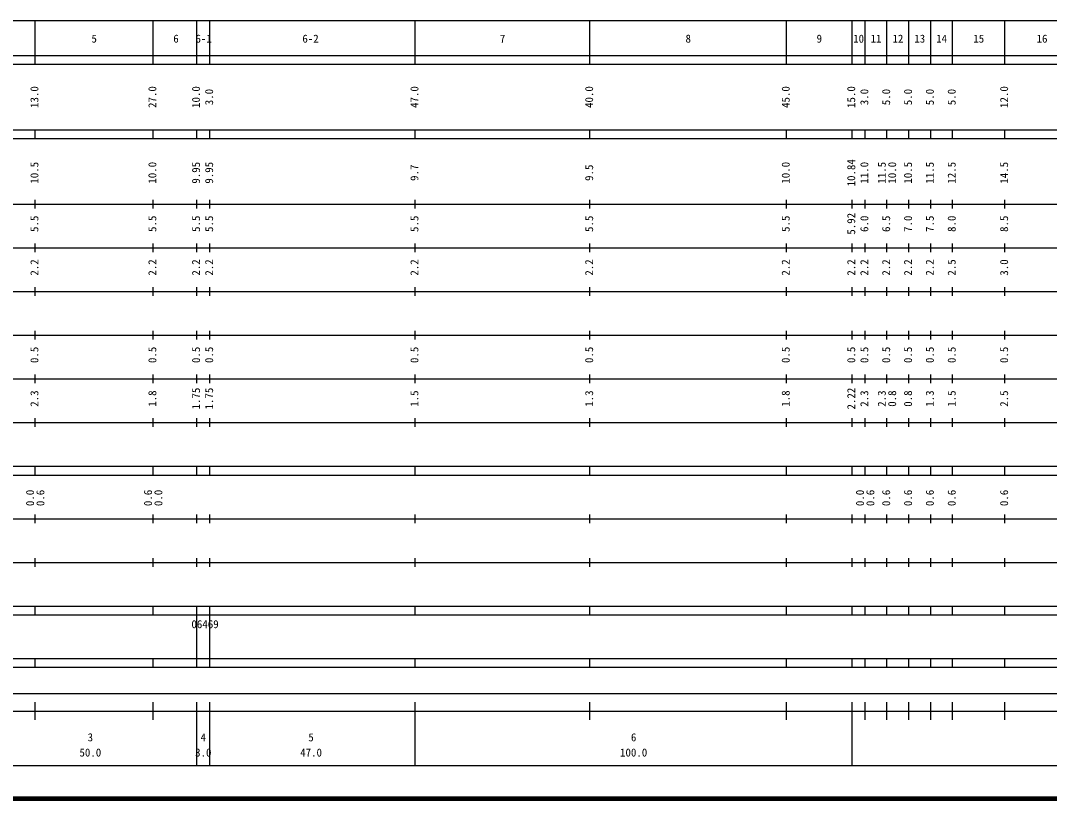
# Model space of a CAD drawing. Units: millimetres on the paper, enlarged 1000 times. Extents: x 40000 to 680000, y 20000 to 380000.
# Drawn here: x 277646 to 513186, y 20000 to 198000 of the extents above; entities that cross this region are included whole.
import ezdxf
from ezdxf.enums import TextEntityAlignment as Align

# ---------------------------------------------------------------- set-up
doc = ezdxf.new("R2010")
doc.units = ezdxf.units.MM
doc.header["$LTSCALE"] = 1000
doc.layers.add('M-TTL', color=2, linetype='Continuous', lineweight=140)
doc.layers.add('M-TTL-BAND', color=7, linetype='Continuous', lineweight=25)
doc.styles.add('ＭＳ ゴシック', font='')
doc.styles.get('ＭＳ ゴシック').set_extended_font_data('MS Gothic')

msp = doc.modelspace()

# ---------------------------------------------------------------- linework, layer by layer
at = {"layer": 'M-TTL'}
msp.add_line((40000, 20000), (680000, 20000), dxfattribs=at)
at = {"layer": 'M-TTL-BAND'}
for p, q in [((68000, 198000), (579000, 198000)), ((281000, 188000), (281000, 198000)), ((308000, 188000), (308000, 198000)), ((318000, 188000), (318000, 198000)), ((321000, 188000), (321000, 198000)), ((368000, 188000), (368000, 198000)), ((408000, 188000), (408000, 198000)), ((453000, 188000), (453000, 198000)), ((468000, 188000), (468000, 198000)), ((471000, 188000), (471000, 198000)), ((476000, 188000), (476000, 198000)), ((481000, 188000), (481000, 198000)), ((486000, 188000), (486000, 198000)), ((491000, 188000), (491000, 198000)), ((503000, 188000), (503000, 198000)), ((40000, 190000), (579000, 190000)), ((40000, 188000), (579000, 188000)), ((40000, 173000), (579000, 173000)), ((281000, 171000), (281000, 173000)), ((308000, 171000), (308000, 173000)), ((318000, 171000), (318000, 173000)), ((321000, 171000), (321000, 173000)), ((368000, 171000), (368000, 173000)), ((408000, 171000), (408000, 173000)), ((453000, 171000), (453000, 173000)), ((468000, 171000), (468000, 173000)), ((471000, 171000), (471000, 173000)), ((476000, 171000), (476000, 173000)), ((481000, 171000), (481000, 173000)), ((486000, 171000), (486000, 173000)), ((491000, 171000), (491000, 173000)), ((503000, 171000), (503000, 173000)), ((40000, 171000), (579000, 171000)), ((40000, 156000), (579000, 156000)), ((281000, 155000), (281000, 157000)), ((308000, 155000), (308000, 157000)), ((318000, 155000), (318000, 157000)), ((321000, 155000), (321000, 157000)), ((368000, 155000), (368000, 157000)), ((408000, 155000), (408000, 157000)), ((453000, 155000), (453000, 157000)), ((468000, 155000), (468000, 157000)), ((471000, 155000), (471000, 157000)), ((476000, 155000), (476000, 157000)), ((481000, 155000), (481000, 157000)), ((486000, 155000), (486000, 157000)), ((491000, 155000), (491000, 157000)), ((503000, 155000), (503000, 157000)), ((281000, 145000), (281000, 147000)), ((308000, 145000), (308000, 147000)), ((318000, 145000), (318000, 147000)), ((321000, 145000), (321000, 147000)), ((368000, 145000), (368000, 147000)), ((408000, 145000), (408000, 147000)), ((453000, 145000), (453000, 147000)), ((468000, 145000), (468000, 147000)), ((471000, 145000), (471000, 147000)), ((476000, 145000), (476000, 147000)), ((481000, 145000), (481000, 147000)), ((486000, 145000), (486000, 147000)), ((491000, 145000), (491000, 147000)), ((503000, 145000), (503000, 147000)), ((46000, 146000), (579000, 146000)), ((281000, 135000), (281000, 137000)), ((308000, 135000), (308000, 137000)), ((318000, 135000), (318000, 137000)), ((321000, 135000), (321000, 137000)), ((368000, 135000), (368000, 137000)), ((408000, 135000), (408000, 137000)), ((453000, 135000), (453000, 137000)), ((468000, 135000), (468000, 137000)), ((471000, 135000), (471000, 137000)), ((476000, 135000), (476000, 137000)), ((481000, 135000), (481000, 137000)), ((486000, 135000), (486000, 137000)), ((491000, 135000), (491000, 137000)), ((503000, 135000), (503000, 137000)), ((52000, 136000), (579000, 136000)), ((46000, 126000), (579000, 126000)), ((281000, 125000), (281000, 127000)), ((308000, 125000), (308000, 127000)), ((318000, 125000), (318000, 127000)), ((321000, 125000), (321000, 127000)), ((368000, 125000), (368000, 127000)), ((408000, 125000), (408000, 127000)), ((453000, 125000), (453000, 127000)), ((468000, 125000), (468000, 127000)), ((471000, 125000), (471000, 127000)), ((476000, 125000), (476000, 127000)), ((481000, 125000), (481000, 127000)), ((486000, 125000), (486000, 127000)), ((491000, 125000), (491000, 127000)), ((503000, 125000), (503000, 127000)), ((52000, 116000), (579000, 116000)), ((281000, 115000), (281000, 117000)), ((308000, 115000), (308000, 117000)), ((318000, 115000), (318000, 117000)), ((321000, 115000), (321000, 117000)), ((368000, 115000), (368000, 117000)), ((408000, 115000), (408000, 117000)), ((453000, 115000), (453000, 117000)), ((468000, 115000), (468000, 117000)), ((471000, 115000), (471000, 117000)), ((476000, 115000), (476000, 117000)), ((481000, 115000), (481000, 117000)), ((486000, 115000), (486000, 117000)), ((491000, 115000), (491000, 117000)), ((503000, 115000), (503000, 117000)), ((46000, 106000), (579000, 106000)), ((281000, 105000), (281000, 107000)), ((308000, 105000), (308000, 107000)), ((318000, 105000), (318000, 107000)), ((321000, 105000), (321000, 107000)), ((368000, 105000), (368000, 107000)), ((408000, 105000), (408000, 107000)), ((453000, 105000), (453000, 107000)), ((468000, 105000), (468000, 107000)), ((471000, 105000), (471000, 107000)), ((476000, 105000), (476000, 107000)), ((481000, 105000), (481000, 107000)), ((486000, 105000), (486000, 107000)), ((491000, 105000), (491000, 107000)), ((503000, 105000), (503000, 107000)), ((40000, 96000), (579000, 96000)), ((281000, 94000), (281000, 96000)), ((308000, 94000), (308000, 96000)), ((318000, 94000), (318000, 96000)), ((321000, 94000), (321000, 96000)), ((368000, 94000), (368000, 96000)), ((408000, 94000), (408000, 96000)), ((453000, 94000), (453000, 96000)), ((468000, 94000), (468000, 96000)), ((471000, 94000), (471000, 96000)), ((476000, 94000), (476000, 96000)), ((481000, 94000), (481000, 96000)), ((486000, 94000), (486000, 96000)), ((491000, 94000), (491000, 96000)), ((503000, 94000), (503000, 96000)), ((40000, 94000), (579000, 94000)), ((281000, 83000), (281000, 85000)), ((308000, 83000), (308000, 85000)), ((318000, 83000), (318000, 85000)), ((321000, 83000), (321000, 85000)), ((368000, 83000), (368000, 85000)), ((408000, 83000), (408000, 85000)), ((453000, 83000), (453000, 85000)), ((468000, 83000), (468000, 85000)), ((471000, 83000), (471000, 85000)), ((476000, 83000), (476000, 85000)), ((481000, 83000), (481000, 85000)), ((486000, 83000), (486000, 85000)), ((491000, 83000), (491000, 85000)), ((503000, 83000), (503000, 85000)), ((49000, 84000), (579000, 84000)), ((40000, 74000), (579000, 74000)), ((281000, 73000), (281000, 75000)), ((308000, 73000), (308000, 75000)), ((318000, 73000), (318000, 75000)), ((321000, 73000), (321000, 75000)), ((368000, 73000), (368000, 75000)), ((408000, 73000), (408000, 75000)), ((453000, 73000), (453000, 75000)), ((468000, 73000), (468000, 75000)), ((471000, 73000), (471000, 75000)), ((476000, 73000), (476000, 75000)), ((481000, 73000), (481000, 75000)), ((486000, 73000), (486000, 75000)), ((491000, 73000), (491000, 75000)), ((503000, 73000), (503000, 75000)), ((40000, 64000), (579000, 64000)), ((281000, 62000), (281000, 64000)), ((308000, 62000), (308000, 64000)), ((318000, 62000), (318000, 64000)), ((321000, 62000), (321000, 64000)), ((368000, 62000), (368000, 64000)), ((408000, 62000), (408000, 64000)), ((453000, 62000), (453000, 64000)), ((468000, 62000), (468000, 64000)), ((471000, 62000), (471000, 64000)), ((476000, 62000), (476000, 64000)), ((481000, 62000), (481000, 64000)), ((486000, 62000), (486000, 64000)), ((491000, 62000), (491000, 64000)), ((503000, 62000), (503000, 64000)), ((40000, 62000), (579000, 62000)), ((318000, 52000), (318000, 62000)), ((321000, 52000), (321000, 62000)), ((40000, 52000), (579000, 52000)), ((281000, 50000), (281000, 52000)), ((308000, 50000), (308000, 52000)), ((318000, 50000), (318000, 52000)), ((321000, 50000), (321000, 52000)), ((368000, 50000), (368000, 52000)), ((408000, 50000), (408000, 52000)), ((453000, 50000), (453000, 52000)), ((468000, 50000), (468000, 52000)), ((471000, 50000), (471000, 52000)), ((476000, 50000), (476000, 52000)), ((481000, 50000), (481000, 52000)), ((486000, 50000), (486000, 52000)), ((491000, 50000), (491000, 52000)), ((503000, 50000), (503000, 52000)), ((40000, 50000), (579000, 50000)), ((71000, 44000), (565000, 44000)), ((281000, 38000), (281000, 42000)), ((308000, 38000), (308000, 42000)), ((318000, 38000), (318000, 42000)), ((321000, 38000), (321000, 42000)), ((368000, 27500), (368000, 42000)), ((408000, 38000), (408000, 42000)), ((453000, 38000), (453000, 42000)), ((468000, 27500), (468000, 42000)), ((471000, 38000), (471000, 42000)), ((476000, 38000), (476000, 42000)), ((481000, 38000), (481000, 42000)), ((486000, 38000), (486000, 42000)), ((491000, 38000), (491000, 42000)), ((503000, 38000), (503000, 42000)), ((40000, 40000), (579000, 40000)), ((318000, 27500), (318000, 38000)), ((321000, 27500), (321000, 38000)), ((68000, 27500), (579000, 27500))]:
    msp.add_line(p, q, dxfattribs=at)

# ---------------------------------------------------------------- texts
at = {"layer": 'M-TTL-BAND', "style": 'ＭＳ ゴシック'}
for s, p in [('5', (294500, 192405)), ('6', (313229, 192405)), ('6-1', (319546, 192405)), ('6-2', (344033, 192405)), ('7', (388000, 192405)), ('8', (430500, 192405)), ('9', (460500, 192405)), ('10', (469500, 192405)), ('11', (473500, 192405)), ('12', (478500, 192405)), ('13', (483500, 192405)), ('14', (488500, 192405)), ('15', (497000, 192405)), ('16', (511500, 192405)), ('3', (293620, 32523)), ('4', (319479, 32523)), ('5', (344155, 32523)), ('6', (418000, 32523)), ('50.0', (293620, 29033)), ('3.0', (319479, 29033)), ('47.0', (344155, 29033)), ('100.0', (418000, 29033))]:
    msp.add_text(s, height=1833, dxfattribs=at).set_placement(p, align=Align.BOTTOM_CENTER)
for s, p in [('13.0', (282271, 180500)), ('27.0', (309271, 180500)), ('10.0', (319271, 180500)), ('3.0', (322271, 180500)), ('47.0', (369271, 180500)), ('40.0', (409271, 180500)), ('45.0', (454271, 180500)), ('15.0', (469271, 180500)), ('3.0', (472271, 180500)), ('5.0', (477271, 180500)), ('5.0', (482271, 180500)), ('5.0', (487271, 180500)), ('5.0', (492271, 180500)), ('12.0', (504271, 180500)), ('10.5', (282271, 163174)), ('10.0', (309271, 163174)), ('9.95', (319271, 163174)), ('9.95', (322271, 163174)), ('9.7', (369271, 163174)), ('9.5', (409271, 163174)), ('10.0', (454271, 163174)), ('10.84', (469271, 163174)), ('11.0', (472271, 163174)), ('11.5', (476271, 163174)), ('10.0', (478641, 163174)), ('10.5', (482271, 163174)), ('11.5', (487271, 163174)), ('12.5', (492271, 163174)), ('14.5', (504271, 163174)), ('5.5', (282271, 151500)), ('5.5', (309271, 151500)), ('5.5', (319271, 151500)), ('5.5', (322271, 151500)), ('5.5', (369271, 151500)), ('5.5', (409271, 151500)), ('5.5', (454271, 151500)), ('5.92', (469271, 151500)), ('6.0', (472271, 151500)), ('6.5', (477271, 151500)), ('7.0', (482271, 151500)), ('7.5', (487271, 151500)), ('8.0', (492271, 151500)), ('8.5', (504271, 151500)), ('2.2', (282271, 141500)), ('2.2', (309271, 141500)), ('2.2', (319271, 141500)), ('2.2', (322271, 141500)), ('2.2', (369271, 141500)), ('2.2', (409271, 141500)), ('2.2', (454271, 141500)), ('2.2', (469271, 141500)), ('2.2', (472271, 141500)), ('2.2', (477271, 141500)), ('2.2', (482271, 141500)), ('2.2', (487271, 141500)), ('2.5', (492271, 141500)), ('3.0', (504271, 141500)), ('0.5', (282271, 121500)), ('0.5', (309271, 121500)), ('0.5', (319271, 121500)), ('0.5', (322271, 121500)), ('0.5', (369271, 121500)), ('0.5', (409271, 121500)), ('0.5', (454271, 121500)), ('0.5', (469271, 121500)), ('0.5', (472271, 121500)), ('0.5', (477271, 121500)), ('0.5', (482271, 121500)), ('0.5', (487271, 121500)), ('0.5', (492271, 121500)), ('0.5', (504271, 121500)), ('2.3', (282271, 111500)), ('1.8', (309271, 111500)), ('1.75', (319271, 111500)), ('1.75', (322271, 111500)), ('1.5', (369271, 111500)), ('1.3', (409271, 111500)), ('1.8', (454271, 111500)), ('2.22', (469271, 111500)), ('2.3', (472271, 111500)), ('2.3', (476271, 111500)), ('0.8', (478641, 111500)), ('0.8', (482271, 111500)), ('1.3', (487271, 111500)), ('1.5', (492271, 111500)), ('2.5', (504271, 111500)), ('0.0', (281271, 88764)), ('0.6', (283641, 88764)), ('0.6', (308271, 88764)), ('0.0', (310641, 88764)), ('0.0', (471271, 88764)), ('0.6', (473641, 88764)), ('0.6', (477271, 88764)), ('0.6', (482271, 88764)), ('0.6', (487271, 88764)), ('0.6', (492271, 88764)), ('0.6', (504271, 88764))]:
    msp.add_text(s, height=1833, rotation=90, dxfattribs=at).set_placement(p, align=Align.BOTTOM_CENTER)
msp.add_text('06469', height=1833, dxfattribs=at).set_placement((316761, 58405), align=Align.BOTTOM_LEFT)

doc.saveas('drawing.dxf')
